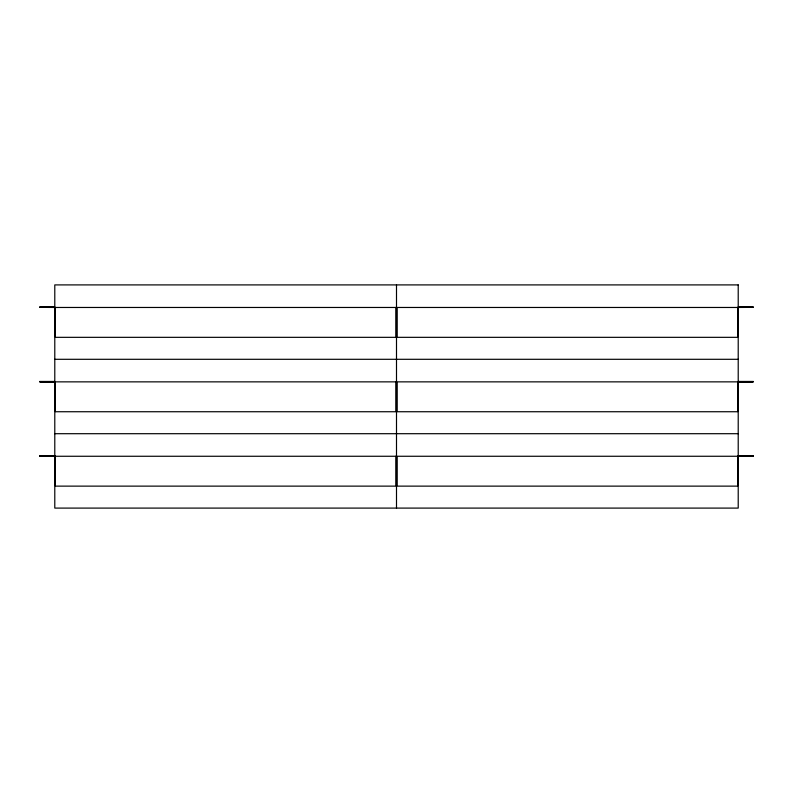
<?xml version="1.0" encoding="UTF-8"?>
<svg xmlns="http://www.w3.org/2000/svg" width="793" height="793" viewBox="0 0 793 793"><rect width="100%" height="100%" fill="white"/><g stroke="black" fill="none" stroke-linecap="round" stroke-linejoin="round"><path stroke-width="1.19" d="M39.65 307.06L54.786 307.06M738.214 307.06L753.35 307.06M39.719 307.198L54.786 307.198M738.214 307.198L753.281 307.198M39.799 307.357L54.786 307.466M738.214 307.466L753.201 307.357M54.786 359.298L738.214 359.298M39.65 381.463L54.786 381.463M738.214 381.463L753.35 381.463M39.719 381.592L54.786 381.592M738.214 381.592L753.281 381.592M39.799 381.75L54.786 381.75M738.214 381.75L753.201 381.75M39.848 381.859L54.786 381.859M738.214 381.859L753.152 381.859M54.786 433.702L738.214 433.702M39.65 455.856L54.786 455.856M738.214 455.856L753.35 455.856M39.719 455.985L54.786 455.985M738.214 455.985L753.281 455.985M39.799 456.153L54.786 456.153M738.214 456.153L753.201 456.153M39.848 456.262L54.786 456.262M738.214 456.262L753.152 456.262M396.5 284.905L396.5 508.095M738.214 284.905L54.786 284.905L54.786 508.095L738.214 508.095L738.214 284.905M395.876 307.466L55.401 307.466L55.401 337.332L395.876 337.332L395.876 307.466M737.599 307.466L397.124 307.466L397.124 337.332L737.599 337.332L737.599 307.466M395.876 381.859L55.401 381.859L55.401 411.736L395.876 411.736L395.876 381.859M737.599 381.859L397.124 381.859L397.124 411.736L737.599 411.736L737.599 381.859M395.876 456.262L55.401 456.262L55.401 486.129L395.876 486.129L395.876 456.262M737.599 456.262L397.124 456.262L397.124 486.129L737.599 486.129L737.599 456.262"/></g></svg>
